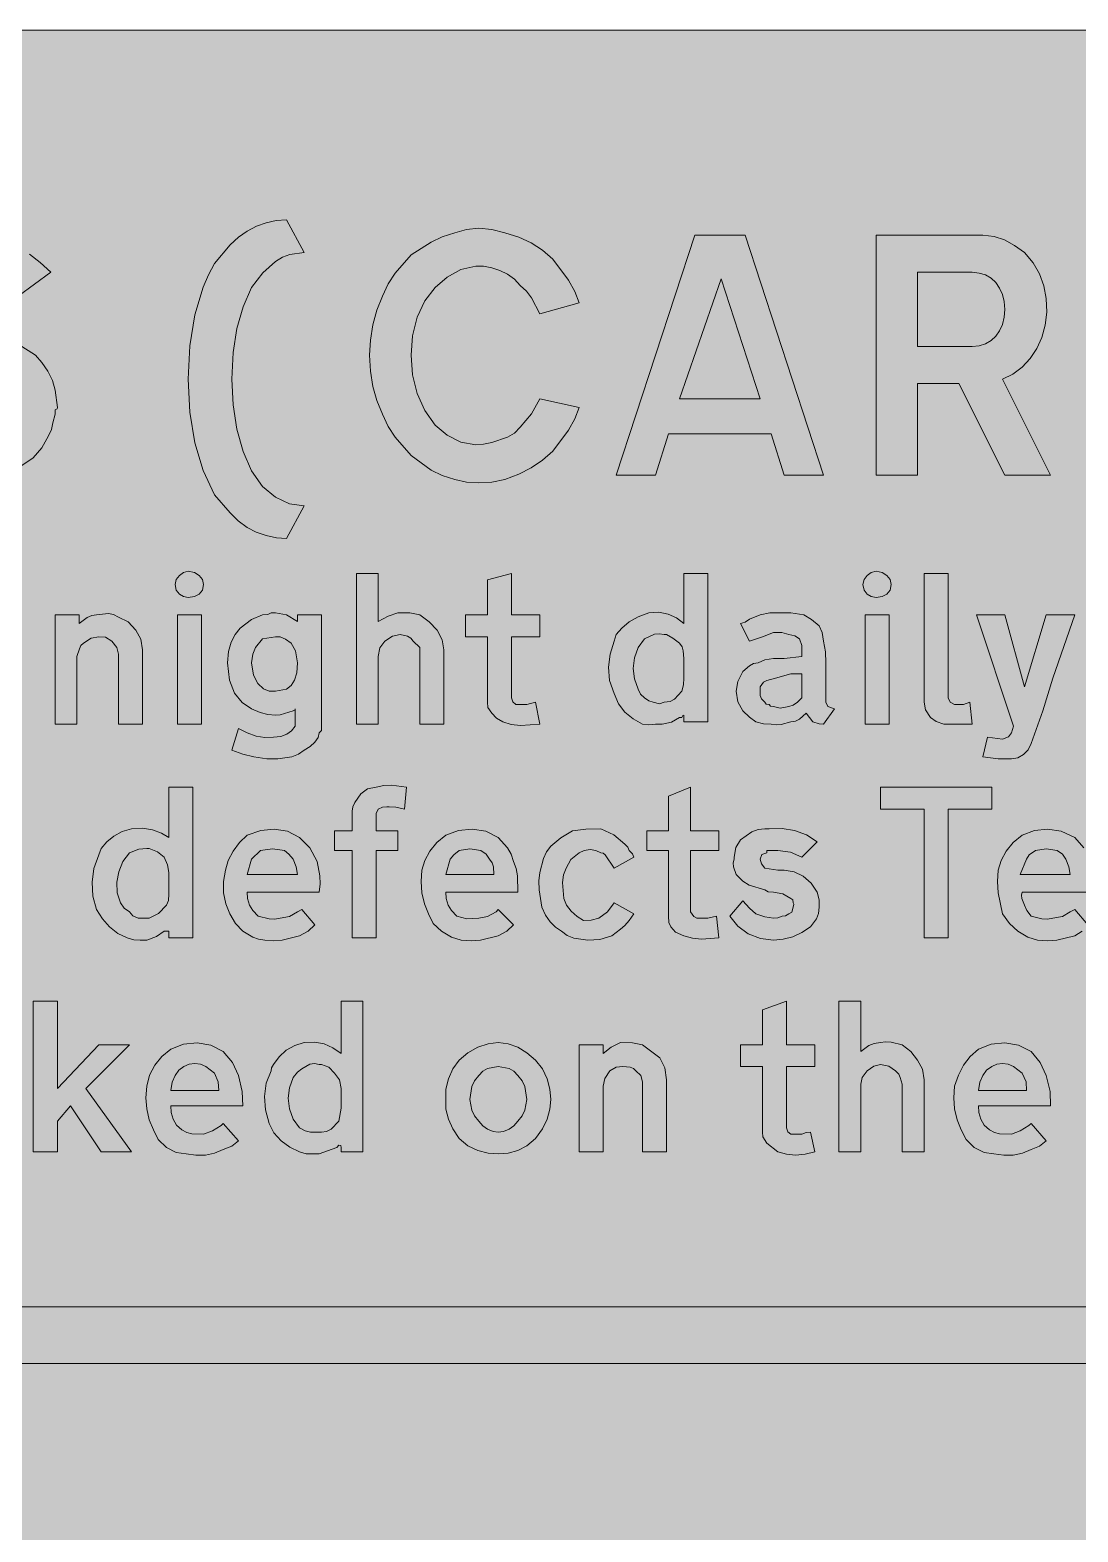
# Model space of a CAD drawing. Header units: metres. Extents: x 10 to 559, y 12 to 260.
# Drawn here: x 255.7 to 342.1, y 136 to 259.9 of the extents above; entities that cross this region are included whole.
import ezdxf

# ---------------------------------------------------------------- set-up
doc = ezdxf.new("R2010")
doc.units = ezdxf.units.M
for name, color, linetype, true_color in [('FILL_FIREBRICK_C36B00', 7, 'Continuous', 0xc36b00), ('FILL_WHITE_FFFFFF', 7, 'Continuous', 0xffffff), ('STROKE_WHITE_FFFFFF', 7, 'Continuous', 0xffffff)]:
    doc.layers.add(name, color=color, linetype=linetype, true_color=true_color)

msp = doc.modelspace()

# ---------------------------------------------------------------- hatches: boundary and pattern name
at = {"layer": 'FILL_FIREBRICK_C36B00', "true_color": 0xc36b00}
h = msp.add_hatch(color=7, dxfattribs=at)
h.dxf.hatch_style = 1
h.paths.add_polyline_path([(553.76, 259.79), (555.08, 259.4), (556.32, 258.78), (557.46, 257.94), (558.3, 256.8), (558.92, 255.55), (559.31, 254.24), (559.44, 252.9), (559.44, 19.08), (559.31, 17.73), (558.9, 16.38), (558.25, 15.14), (557.46, 14.04), (556.29, 13.12), (555.01, 12.51), (553.69, 12.17), (552.42, 12.06), (17.46, 12.06), (16.12, 12.17), (14.81, 12.51), (13.56, 13.12), (12.42, 14.04), (11.48, 15.18), (10.8, 16.42), (10.4, 17.74), (10.26, 19.08), (10.26, 252.9), (10.4, 254.25), (10.8, 255.6), (11.48, 256.77), (12.42, 257.94), (13.52, 258.88), (14.76, 259.56), (16.11, 259.87), (17.46, 259.92), (552.42, 259.92), (553.76, 259.79)])
at = {"layer": 'FILL_WHITE_FFFFFF', "true_color": 0xffffff}
h = msp.add_hatch(color=7, dxfattribs=at)
h.dxf.hatch_style = 1
h.paths.add_polyline_path([(276.84, 217.98), (276, 218.04), (275.15, 218.23), (274.33, 218.51), (273.6, 218.88), (272.85, 219.45), (272.18, 220.09), (270.9, 221.58), (269.95, 223.6), (269.28, 225.88), (268.87, 228.39), (268.74, 231.12), (268.87, 233.88), (269.28, 236.43), (269.95, 238.71), (270.39, 239.73), (270.9, 240.66), (272.18, 242.21), (272.87, 242.83), (273.6, 243.34), (274.36, 243.74), (275.15, 244.03), (275.98, 244.2), (276.84, 244.26), (278.28, 241.56), (277.11, 241.4), (276.51, 241.18), (275.94, 240.84), (274.88, 239.89), (273.96, 238.68), (273.25, 237.09), (272.74, 235.3), (272.44, 233.31), (272.34, 231.12), (272.44, 229), (272.74, 227), (273.25, 225.17), (273.96, 223.56), (274.86, 222.27), (275.92, 221.38), (277.07, 220.85), (278.28, 220.68), (276.84, 217.98)])
h = msp.add_hatch(color=7, dxfattribs=at)
h.dxf.hatch_style = 1
h.paths.add_polyline_path([(253.61, 238.9), (252.34, 239.58), (251.03, 239.98), (249.84, 240.12), (249.2, 240.19), (248.6, 240.12), (248.04, 239.92), (247.5, 239.58), (247.5, 239.4), (247.08, 239.04), (246.69, 238.52), (246.44, 237.91), (246.42, 237.24), (246.52, 236.81), (246.78, 236.36), (247.18, 235.95), (247.68, 235.62), (248.22, 235.37), (248.76, 235.26), (253.26, 234.36), (254.7, 234), (256.14, 233.1), (256.67, 232.5), (257.15, 231.79), (257.53, 231.02), (257.76, 230.22), (257.94, 228.78), (257.92, 228.69), (257.76, 228.6), (257.76, 228.42), (257.76, 228.24), (257.58, 227.52), (257.47, 226.98), (257.22, 226.44), (256.66, 225.47), (255.96, 224.64), (254.76, 223.83), (253.37, 223.27), (251.88, 222.94), (250.38, 222.84), (248.82, 222.97), (247.36, 223.33), (245.98, 223.9), (244.62, 224.64), (243.38, 225.47), (242.28, 226.44), (244.98, 228.78), (245.6, 228.04), (246.23, 227.44), (246.89, 226.97), (247.57, 226.6), (249, 226.12), (250.56, 225.9), (251.76, 225.95), (252.85, 226.15), (253.75, 226.58), (254.09, 226.92), (254.34, 227.34), (254.44, 228.04), (254.43, 228.76), (254.29, 229.44), (253.98, 230.04), (253.45, 230.72), (252.7, 231.19), (251.78, 231.48), (250.74, 231.66), (250.02, 231.66), (246.42, 232.56), (245.61, 232.85), (244.8, 233.28), (244.06, 234.08), (243.49, 235.06), (243.13, 236.14), (243, 237.24), (243.13, 238.45), (243.49, 239.6), (244.06, 240.66), (244.8, 241.56), (245.97, 242.34), (247.27, 242.84), (248.65, 243.1), (250.02, 243.18), (251.98, 243), (252.92, 242.77), (253.84, 242.44), (254.75, 241.99), (255.64, 241.43), (256.52, 240.75), (257.4, 239.94), (254.7, 237.96), (253.61, 238.9)])
h = msp.add_hatch(color=7, dxfattribs=at)
h.dxf.hatch_style = 1
h.paths.add_polyline_path([(297.04, 237.82), (296.61, 238.39), (296.1, 238.86), (295.63, 239.36), (295.06, 239.78), (294.43, 240.1), (293.76, 240.3), (293.09, 240.44), (292.45, 240.45), (291.22, 240.16), (290.09, 239.54), (289.08, 238.68), (288.24, 237.58), (287.62, 236.23), (287.23, 234.71), (287.1, 233.1), (287.23, 231.49), (287.62, 229.95), (288.24, 228.54), (289.08, 227.34), (290.09, 226.51), (291.22, 225.94), (292.45, 225.72), (293.09, 225.76), (293.76, 225.9), (295.06, 226.33), (295.63, 226.68), (296.1, 227.16), (297.04, 228.26), (297.72, 229.5), (300.96, 228.78), (300.6, 227.84), (300.08, 226.91), (298.8, 225.18), (297.95, 224.43), (297.02, 223.81), (295.99, 223.28), (294.84, 222.84), (293.76, 222.64), (292.7, 222.57), (291.68, 222.64), (290.7, 222.84), (289.68, 223.17), (288.76, 223.63), (287.1, 224.82), (285.79, 226.33), (285.23, 227.22), (284.76, 228.24), (284.29, 229.35), (283.95, 230.53), (283.75, 231.78), (283.68, 233.1), (283.75, 234.34), (283.95, 235.6), (284.29, 236.82), (284.76, 237.96), (285.23, 238.98), (285.79, 239.87), (287.1, 241.38), (288.76, 242.41), (289.68, 242.85), (290.7, 243.18), (291.68, 243.48), (292.7, 243.58), (293.76, 243.48), (294.84, 243.18), (295.99, 242.84), (297.02, 242.37), (297.95, 241.76), (298.8, 241.02), (300.08, 239.29), (300.6, 238.36), (300.96, 237.42), (297.72, 236.52), (297.04, 237.82)])
h = msp.add_hatch(color=7, dxfattribs=at)
h.dxf.hatch_style = 1
h.paths.add_polyline_path([(321.12, 223.2), (317.88, 223.2), (316.8, 226.62), (308.34, 226.62), (307.26, 223.2), (304.02, 223.2), (310.5, 243), (314.64, 243), (321.12, 223.2)])
h.paths.add_polyline_path([(309.24, 229.5), (315.9, 229.5), (312.66, 239.4), (309.24, 229.5)], flags=16)
h = msp.add_hatch(color=7, dxfattribs=at)
h.dxf.hatch_style = 1
h.paths.add_polyline_path([(334.26, 243), (335.17, 242.9), (336.04, 242.62), (336.87, 242.16), (337.68, 241.56), (338.39, 240.72), (338.92, 239.81), (339.27, 238.83), (339.48, 237.78), (339.52, 236.65), (339.4, 235.58), (339.12, 234.57), (338.69, 233.64), (338.14, 232.82), (337.48, 232.11), (336.72, 231.54), (335.88, 231.12), (339.84, 223.2), (336.06, 223.2), (332.28, 230.76), (328.86, 230.76), (328.86, 223.2), (325.44, 223.2), (325.44, 243), (334.26, 243)])
h.paths.add_polyline_path([(333.94, 233.88), (334.47, 234.05), (334.93, 234.31), (335.32, 234.68), (335.63, 235.12), (335.87, 235.64), (336.01, 236.23), (336.06, 236.88), (336.01, 237.53), (335.87, 238.12), (335.63, 238.64), (335.32, 239.09), (334.93, 239.45), (334.47, 239.72), (333.94, 239.88), (333.36, 239.94), (328.86, 239.94), (328.86, 233.82), (333.36, 233.82), (333.94, 233.88)], flags=16)
h = msp.add_hatch(color=7, dxfattribs=at)
h.dxf.hatch_style = 1
h.paths.add_polyline_path([(269.9, 213.73), (269.64, 213.39), (269.24, 213.19), (268.74, 213.12), (268.34, 213.19), (268, 213.39), (267.75, 213.73), (267.66, 214.2), (267.75, 214.6), (268, 214.94), (268.34, 215.19), (268.74, 215.28), (269.24, 215.19), (269.64, 214.94), (269.9, 214.6), (270, 214.2), (269.9, 213.73)])
h = msp.add_hatch(color=7, dxfattribs=at)
h.dxf.hatch_style = 1
h.paths.add_polyline_path([(287.82, 208.98), (287.28, 209.52), (287.09, 209.76), (286.81, 209.93), (286.2, 210.06), (285.57, 209.93), (284.94, 209.52), (284.53, 208.96), (284.4, 208.26), (284.4, 202.68), (282.6, 202.68), (282.6, 215.1), (284.4, 215.1), (284.4, 211.14), (285.21, 211.57), (286.02, 211.86), (286.99, 211.84), (287.82, 211.68), (288.61, 211.12), (289.26, 210.42), (289.66, 209.61), (289.8, 208.8), (289.8, 202.68), (287.82, 202.68), (287.82, 208.26), (287.82, 208.98)])
h = msp.add_hatch(color=7, dxfattribs=at)
h.dxf.hatch_style = 1
h.paths.add_polyline_path([(295.49, 204.5), (295.74, 204.3), (296.64, 204.3), (297.36, 204.48), (297.72, 202.68), (296.12, 202.57), (295.37, 202.65), (294.66, 202.86), (294.14, 203.15), (293.76, 203.58), (293.44, 204.03), (293.4, 204.48), (293.4, 209.88), (291.6, 209.88), (291.6, 211.68), (293.4, 211.68), (293.4, 214.56), (295.38, 215.1), (295.38, 211.68), (297.72, 211.68), (297.72, 209.88), (295.38, 209.88), (295.38, 204.84), (295.49, 204.5)])
h = msp.add_hatch(color=7, dxfattribs=at)
h.dxf.hatch_style = 1
h.paths.add_polyline_path([(307.8, 202.68), (307.26, 202.68), (306.72, 202.61), (306.18, 202.68), (305.41, 203.12), (304.74, 203.67), (304.21, 204.35), (303.84, 205.2), (303.46, 206.28), (303.37, 207.36), (303.51, 208.44), (303.84, 209.52), (304.02, 210.06), (304.49, 210.59), (305.1, 211.1), (305.84, 211.53), (306.72, 211.86), (307.52, 211.9), (308.29, 211.75), (309, 211.43), (309.6, 210.96), (309.6, 215.1), (311.58, 215.1), (311.58, 202.86), (309.6, 202.86), (309.6, 203.4), (309.51, 203.38), (309.42, 203.22), (309.24, 203.22), (308.59, 202.82), (307.8, 202.68)])
h.paths.add_polyline_path([(308.83, 204.73), (309.42, 205.38), (309.58, 205.92), (309.6, 206.46), (309.6, 208.08), (309.55, 208.71), (309.45, 209.04), (309.24, 209.34), (308.7, 209.77), (308.16, 210.06), (307.98, 210.06), (307.57, 210.13), (307.17, 210.08), (306.36, 209.7), (305.82, 208.98), (305.52, 208.14), (305.41, 207.27), (305.52, 206.4), (305.82, 205.56), (306.02, 205.13), (306.36, 204.84), (306.72, 204.59), (307.08, 204.48), (307.6, 204.35), (307.98, 204.48), (308.46, 204.54), (308.83, 204.73)], flags=16)
h = msp.add_hatch(color=7, dxfattribs=at)
h.dxf.hatch_style = 1
h.paths.add_polyline_path([(326.6, 213.73), (326.34, 213.39), (325.94, 213.19), (325.44, 213.12), (325.04, 213.19), (324.7, 213.39), (324.45, 213.73), (324.36, 214.2), (324.45, 214.6), (324.7, 214.94), (325.04, 215.19), (325.44, 215.28), (325.94, 215.19), (326.34, 214.94), (326.6, 214.6), (326.7, 214.2), (326.6, 213.73)])
h = msp.add_hatch(color=7, dxfattribs=at)
h.dxf.hatch_style = 1
h.paths.add_polyline_path([(329.4, 215.1), (331.38, 215.1), (331.38, 204.84), (331.56, 204.48), (331.92, 204.3), (332.64, 204.3), (333.18, 204.48), (333.36, 202.68), (332.28, 202.68), (331.02, 202.68), (330.41, 202.88), (329.94, 203.22), (329.53, 203.85), (329.4, 204.48), (329.4, 215.1)])
h = msp.add_hatch(color=7, dxfattribs=at)
h.dxf.hatch_style = 1
h.paths.add_polyline_path([(279.72, 202.14), (279.54, 201.96), (279.44, 201.56), (279.18, 201.17), (278.78, 200.82), (278.28, 200.52), (277.82, 200.18), (277.27, 199.96), (276.12, 199.8), (275.2, 199.82), (274.14, 199.98), (273.24, 200.18), (272.34, 200.52), (272.88, 202.32), (273.58, 201.95), (274.32, 201.69), (275.06, 201.56), (275.76, 201.6), (276.37, 201.66), (276.86, 201.85), (277.25, 202.13), (277.56, 202.5), (277.56, 202.61), (277.56, 202.68), (277.56, 202.86), (277.56, 203.76), (277.56, 203.87), (277.56, 203.94), (277.54, 203.85), (277.38, 203.76), (276.32, 203.45), (275.94, 203.4), (275.29, 203.47), (274.65, 203.63), (273.96, 203.94), (273.19, 204.45), (272.56, 205.22), (272.14, 206.29), (271.98, 207.72), (272.06, 208.65), (272.28, 209.43), (272.61, 210.06), (273.01, 210.58), (273.95, 211.29), (274.86, 211.68), (275.29, 211.7), (275.58, 211.86), (275.94, 211.86), (276.84, 211.68), (277.74, 211.14), (277.74, 211.68), (279.72, 211.68), (279.72, 202.14)])
h.paths.add_polyline_path([(274.27, 208.98), (274.05, 208.43), (273.96, 207.72), (274.11, 206.7), (274.48, 206.01), (274.95, 205.59), (275.4, 205.38), (275.94, 205.38), (276.84, 205.56), (277.21, 205.87), (277.49, 206.3), (277.68, 206.9), (277.74, 207.72), (277.59, 208.72), (277.22, 209.34), (276.75, 209.69), (276.3, 209.88), (275.94, 209.88), (274.86, 209.7), (274.27, 208.98)], flags=16)
h = msp.add_hatch(color=7, dxfattribs=at)
h.dxf.hatch_style = 1
h.paths.add_polyline_path([(315, 211.32), (315.9, 211.68), (316.69, 211.84), (317.34, 211.86), (318.42, 211.84), (319.5, 211.68), (320.13, 211.3), (320.76, 210.78), (321.01, 210.22), (321.12, 209.52), (321.28, 208.62), (321.3, 207.72), (321.3, 204.84), (321.3, 204.48), (321.48, 204.12), (322.02, 203.94), (321.12, 202.68), (320.74, 202.7), (320.22, 202.86), (319.68, 203.58), (319.12, 203.08), (318.79, 202.92), (318.42, 202.86), (317.61, 202.63), (317.2, 202.61), (316.8, 202.68), (316.17, 202.7), (315.54, 202.86), (315, 203.24), (314.46, 203.76), (314.05, 204.5), (313.92, 205.38), (314.05, 206.19), (314.46, 207), (315.02, 207.49), (315.35, 207.66), (315.72, 207.72), (316.28, 207.97), (316.98, 208.08), (317.88, 208.08), (319.32, 208.26), (319.32, 208.8), (319.32, 209.16), (319.14, 209.7), (318.76, 209.95), (318.24, 210.06), (317.68, 210.22), (316.98, 210.24), (316.08, 209.88), (315, 209.52), (314.28, 210.96), (314.64, 211.07), (315, 211.32)])
h.paths.add_polyline_path([(318.24, 204.12), (318.6, 204.23), (318.96, 204.48), (319.32, 204.84), (319.32, 205.2), (319.32, 206.82), (318.42, 206.82), (317.16, 206.46), (316.44, 206.28), (316.17, 206.14), (315.9, 205.74), (315.9, 205.02), (316.01, 204.75), (316.26, 204.48), (316.37, 204.32), (316.62, 204.3), (316.73, 204.14), (316.98, 204.12), (317.54, 203.98), (318.24, 204.12)], flags=16)
h = msp.add_hatch(color=7, dxfattribs=at)
h.dxf.hatch_style = 1
h.paths.add_polyline_path([(260.73, 209.75), (260.1, 209.34), (259.89, 209.15), (259.76, 208.87), (259.56, 208.26), (259.56, 202.68), (257.76, 202.68), (257.76, 211.68), (259.74, 211.68), (259.74, 210.96), (260.39, 211.46), (260.78, 211.62), (261.18, 211.68), (262.15, 211.79), (262.57, 211.71), (262.98, 211.5), (263.77, 211.1), (264.42, 210.42), (264.82, 209.68), (264.96, 208.8), (264.96, 202.68), (262.98, 202.68), (262.98, 208.44), (262.84, 208.98), (262.44, 209.52), (261.9, 209.83), (261.36, 209.88), (260.73, 209.75)])
h = msp.add_hatch(color=7, dxfattribs=at)
h.dxf.hatch_style = 1
h.paths.add_polyline_path([(269.82, 211.68), (269.82, 202.68), (267.84, 202.68), (267.84, 211.68), (269.82, 211.68)])
h = msp.add_hatch(color=7, dxfattribs=at)
h.dxf.hatch_style = 1
h.paths.add_polyline_path([(326.52, 211.68), (326.52, 202.68), (324.54, 202.68), (324.54, 211.68), (326.52, 211.68)])
h = msp.add_hatch(color=7, dxfattribs=at)
h.dxf.hatch_style = 1
h.paths.add_polyline_path([(336.78, 202.5), (333.72, 211.68), (336.06, 211.68), (337.68, 205.74), (339.48, 211.68), (341.82, 211.68), (340.02, 206.46), (339.19, 203.76), (338.22, 201.06), (337.99, 200.56), (337.61, 200.16), (337.13, 199.9), (336.6, 199.8), (335.52, 199.8), (334.26, 199.98), (334.62, 201.6), (335.88, 201.42), (336.37, 201.62), (336.6, 201.96), (336.78, 202.5)])
h = msp.add_hatch(color=7, dxfattribs=at)
h.dxf.hatch_style = 1
h.paths.add_polyline_path([(265.32, 184.86), (264.78, 184.86), (264.24, 184.88), (263.7, 185.04), (262.93, 185.41), (262.24, 185.94), (261.65, 186.61), (261.18, 187.38), (260.88, 188.49), (260.8, 189.63), (260.95, 190.77), (261.36, 191.88), (261.54, 192.42), (262.01, 192.95), (262.6, 193.43), (263.29, 193.81), (264.06, 194.04), (264.97, 194.08), (265.79, 193.95), (266.52, 193.69), (267.12, 193.32), (267.12, 197.46), (269.1, 197.46), (269.1, 185.04), (267.12, 185.04), (267.12, 185.4), (267.12, 185.58), (266.94, 185.58), (266.76, 185.58), (266.11, 185.15), (265.32, 184.86)])
h.paths.add_polyline_path([(265.32, 192.42), (264.67, 192.37), (263.88, 192.06), (263.34, 191.34), (263.01, 190.5), (262.84, 189.63), (262.88, 188.76), (263.16, 187.92), (263.45, 187.49), (263.88, 187.2), (264.17, 186.86), (264.6, 186.66), (265.5, 186.66), (266.29, 187.06), (266.94, 187.74), (267.1, 188.12), (267.12, 188.64), (267.12, 190.44), (267.01, 191.07), (266.76, 191.7), (266.2, 192.13), (265.5, 192.42), (265.39, 192.42), (265.32, 192.42)], flags=16)
h = msp.add_hatch(color=7, dxfattribs=at)
h.dxf.hatch_style = 1
h.paths.add_polyline_path([(282.24, 185.04), (282.24, 192.24), (280.8, 192.24), (280.8, 193.86), (282.24, 193.86), (282.24, 195.48), (282.3, 195.86), (282.46, 196.2), (282.96, 196.92), (283.52, 197.33), (284.22, 197.46), (284.85, 197.62), (285.48, 197.64), (286.74, 197.46), (286.56, 195.66), (285.86, 195.82), (285.3, 195.84), (285.19, 195.84), (285.12, 195.84), (284.76, 195.82), (284.4, 195.66), (284.24, 195.3), (284.22, 194.94), (284.22, 193.86), (286.02, 193.86), (286.02, 192.24), (284.22, 192.24), (284.22, 185.04), (282.24, 185.04)])
h = msp.add_hatch(color=7, dxfattribs=at)
h.dxf.hatch_style = 1
h.paths.add_polyline_path([(310.41, 186.8), (310.68, 186.66), (311.58, 186.66), (312.3, 186.84), (312.48, 185.04), (311.04, 184.93), (310.3, 185.01), (309.6, 185.22), (308.92, 185.51), (308.52, 185.94), (308.36, 186.32), (308.34, 186.84), (308.34, 192.24), (306.54, 192.24), (306.54, 193.86), (308.34, 193.86), (308.34, 196.74), (310.14, 197.46), (310.14, 193.86), (312.48, 193.86), (312.48, 192.24), (310.14, 192.24), (310.14, 187.2), (310.41, 186.8)])
h = msp.add_hatch(color=7, dxfattribs=at)
h.dxf.hatch_style = 1
h.paths.add_polyline_path([(334.98, 195.66), (331.38, 195.66), (331.38, 185.04), (329.4, 185.04), (329.4, 195.66), (325.8, 195.66), (325.8, 197.46), (334.98, 197.46), (334.98, 195.66)])
h = msp.add_hatch(color=7, dxfattribs=at)
h.dxf.hatch_style = 1
h.paths.add_polyline_path([(274.07, 185.09), (273.24, 185.58), (272.63, 186.23), (272.16, 187.02), (271.83, 187.86), (271.64, 188.75), (271.63, 189.68), (271.8, 190.62), (272.03, 191.42), (272.43, 192.2), (272.96, 192.9), (273.6, 193.5), (274.71, 193.9), (275.83, 194.02), (276.92, 193.83), (277.92, 193.32), (278.77, 192.47), (279.36, 191.34), (279.58, 190.15), (279.61, 189.49), (279.54, 188.82), (273.6, 188.82), (273.62, 188.28), (273.78, 187.74), (274.07, 187.29), (274.5, 186.84), (275.4, 186.62), (275.87, 186.59), (276.3, 186.66), (277.09, 186.8), (277.74, 187.2), (278.1, 187.38), (279.18, 186.12), (278.62, 185.6), (277.92, 185.22), (276.48, 184.84), (275.74, 184.79), (275.04, 184.86), (274.53, 184.92), (274.07, 185.09)])
h.paths.add_polyline_path([(277.63, 190.89), (277.38, 191.52), (277.02, 191.95), (276.66, 192.24), (275.67, 192.38), (274.68, 192.24), (273.96, 191.52), (273.6, 190.26), (277.74, 190.26), (277.63, 190.89)], flags=16)
h = msp.add_hatch(color=7, dxfattribs=at)
h.dxf.hatch_style = 1
h.paths.add_polyline_path([(289.62, 185.58), (288.94, 186.23), (288.54, 187.02), (288.2, 187.86), (288, 188.75), (287.93, 189.68), (288, 190.62), (288.23, 191.42), (288.65, 192.2), (289.24, 192.9), (289.98, 193.5), (291.01, 193.9), (292.14, 194.02), (293.27, 193.83), (294.3, 193.32), (295.06, 192.47), (295.36, 191.95), (295.56, 191.34), (295.77, 190.77), (295.87, 190.15), (295.92, 188.82), (289.98, 188.82), (290, 188.28), (290.16, 187.74), (290.45, 187.29), (290.88, 186.84), (291.71, 186.62), (292.68, 186.66), (293.4, 186.8), (294.12, 187.2), (294.3, 187.38), (295.56, 186.12), (295, 185.6), (294.3, 185.22), (292.84, 184.84), (292.05, 184.79), (291.24, 184.86), (290.43, 185.09), (289.62, 185.58)])
h.paths.add_polyline_path([(293.89, 190.89), (293.79, 191.22), (293.58, 191.52), (293.29, 191.95), (292.86, 192.24), (291.96, 192.38), (291.06, 192.24), (290.63, 191.88), (290.34, 191.52), (289.98, 190.26), (293.94, 190.26), (293.89, 190.89)], flags=16)
h = msp.add_hatch(color=7, dxfattribs=at)
h.dxf.hatch_style = 1
h.paths.add_polyline_path([(301.95, 186.5), (302.58, 186.66), (303.3, 187.2), (303.84, 187.92), (305.46, 187.02), (305.1, 186.48), (304.74, 186.05), (304.38, 185.76), (303.66, 185.22), (302.67, 184.9), (301.68, 184.86), (300.53, 185.02), (299.98, 185.24), (299.52, 185.58), (299.01, 185.91), (298.57, 186.37), (298.2, 186.92), (297.9, 187.56), (297.67, 189), (297.65, 189.74), (297.72, 190.44), (298.03, 191.59), (298.28, 192.14), (298.62, 192.6), (299.45, 193.3), (300.42, 193.86), (301.52, 194.02), (302.76, 194.04), (303.82, 193.54), (304.74, 192.78), (304.99, 192.51), (305.1, 192.24), (305.35, 191.97), (305.46, 191.7), (303.84, 190.8), (303.12, 191.88), (302.94, 192.04), (302.76, 192.06), (302.33, 192.26), (301.86, 192.33), (301.39, 192.26), (300.96, 192.06), (300.28, 191.5), (299.88, 190.8), (299.67, 190.23), (299.59, 189.61), (299.7, 188.28), (299.93, 187.75), (300.31, 187.24), (300.79, 186.81), (301.32, 186.48), (301.95, 186.5)])
h = msp.add_hatch(color=7, dxfattribs=at)
h.dxf.hatch_style = 1
h.paths.add_polyline_path([(317.34, 190.62), (317.88, 190.62), (318.68, 190.49), (319.43, 190.12), (320.08, 189.56), (320.58, 188.82), (320.74, 188.19), (320.76, 187.56), (320.7, 187.05), (320.53, 186.61), (320.04, 185.94), (319.33, 185.47), (318.58, 185.13), (317.79, 184.93), (316.98, 184.86), (315.91, 184.99), (314.91, 185.38), (314.04, 186), (313.38, 186.84), (314.46, 188.1), (315, 187.49), (315.54, 187.02), (316.26, 186.77), (316.98, 186.66), (317.34, 186.68), (317.7, 186.84), (317.97, 186.86), (318.24, 187.02), (318.49, 187.15), (318.6, 187.56), (318.67, 187.81), (318.6, 187.92), (318.58, 188.17), (318.42, 188.28), (317.77, 188.68), (316.98, 188.82), (316.55, 188.84), (316.26, 189), (314.98, 189.4), (314.46, 189.71), (314.1, 190.08), (313.92, 190.26), (313.69, 190.89), (313.67, 191.22), (313.74, 191.52), (313.74, 191.7), (313.87, 192.49), (314.28, 193.14), (315.2, 193.79), (315.72, 193.98), (316.26, 194.04), (316.62, 194.04), (317.69, 194.07), (318.73, 193.9), (319.71, 193.53), (320.58, 192.96), (319.32, 191.7), (318.4, 192.1), (317.34, 192.24), (316.44, 192.24), (316.44, 192.06), (316.03, 191.92), (315.9, 191.52), (316.01, 191.16), (316.26, 190.8), (317.34, 190.62)])
h = msp.add_hatch(color=7, dxfattribs=at)
h.dxf.hatch_style = 1
h.paths.add_polyline_path([(337.14, 185.58), (336.44, 186.23), (335.88, 187.02), (335.5, 188.75), (335.45, 189.68), (335.52, 190.62), (335.75, 191.42), (336.17, 192.2), (336.76, 192.9), (337.5, 193.5), (338.5, 193.9), (339.59, 194.02), (340.71, 193.83), (341.82, 193.32), (342.58, 192.47), (342.88, 191.95), (343.08, 191.34), (343.33, 190.15), (343.44, 188.82), (337.5, 188.82), (337.43, 188.55), (337.45, 188.28), (337.68, 187.74), (337.88, 187.29), (338.22, 186.84), (339.12, 186.62), (339.59, 186.59), (340.02, 186.66), (340.81, 186.8), (341.46, 187.2), (341.82, 187.38), (342.9, 186.12), (342.43, 185.6), (341.82, 185.22), (340.36, 184.84), (339.57, 184.79), (338.76, 184.86), (337.95, 185.09), (337.14, 185.58)])
h.paths.add_polyline_path([(341.35, 190.89), (341.1, 191.52), (340.81, 191.95), (340.38, 192.24), (339.48, 192.38), (338.58, 192.24), (338.08, 191.88), (337.86, 191.52), (337.32, 190.26), (341.46, 190.26), (341.35, 190.89)], flags=16)
h = msp.add_hatch(color=7, dxfattribs=at)
h.dxf.hatch_style = 1
h.paths.add_polyline_path([(261.36, 176.22), (263.88, 176.22), (260.28, 172.62), (264.06, 167.4), (261.54, 167.4), (259.02, 171.18), (257.94, 169.92), (257.94, 167.4), (255.96, 167.4), (255.96, 179.82), (257.94, 179.82), (257.94, 172.62), (261.36, 176.22)])
h = msp.add_hatch(color=7, dxfattribs=at)
h.dxf.hatch_style = 1
h.paths.add_polyline_path([(279, 167.22), (278.46, 167.24), (277.92, 167.4), (277.12, 167.77), (276.39, 168.3), (275.79, 168.97), (275.4, 169.74), (275.1, 170.85), (275.02, 171.97), (275.17, 173.06), (275.58, 174.06), (275.6, 174.33), (275.76, 174.6), (276.23, 175.24), (276.82, 175.77), (277.51, 176.17), (278.28, 176.4), (279.16, 176.44), (279.94, 176.29), (280.66, 175.97), (281.34, 175.5), (281.34, 179.82), (283.14, 179.82), (283.14, 167.4), (281.34, 167.4), (281.34, 167.76), (281.32, 167.92), (281.16, 167.94), (280.98, 167.76), (279.54, 167.22), (279, 167.22)])
h.paths.add_polyline_path([(280.51, 169.27), (281.16, 169.92), (281.34, 171), (281.34, 172.62), (281.2, 173.32), (280.8, 173.88), (280.33, 174.37), (279.72, 174.6), (279.54, 174.6), (279.14, 174.67), (278.75, 174.62), (278.1, 174.24), (277.74, 173.95), (277.38, 173.52), (277.08, 172.68), (276.97, 171.81), (277.08, 170.94), (277.38, 170.1), (277.92, 169.38), (278.37, 169.13), (278.82, 169.02), (279.72, 169.02), (280.12, 169.08), (280.51, 169.27)], flags=16)
h = msp.add_hatch(color=7, dxfattribs=at)
h.dxf.hatch_style = 1
h.paths.add_polyline_path([(318.17, 169.04), (318.42, 168.84), (319.32, 168.84), (319.68, 169), (320.04, 169.02), (320.4, 167.4), (319.59, 167.2), (318.8, 167.13), (318.05, 167.2), (317.34, 167.4), (316.44, 168.12), (316.12, 168.64), (316.08, 169.02), (316.08, 174.42), (314.28, 174.42), (314.28, 176.22), (316.08, 176.22), (316.08, 179.1), (318.06, 179.82), (318.06, 176.22), (320.4, 176.22), (320.4, 174.42), (318.06, 174.42), (318.06, 169.38), (318.17, 169.04)])
h = msp.add_hatch(color=7, dxfattribs=at)
h.dxf.hatch_style = 1
h.paths.add_polyline_path([(327.42, 173.52), (327.31, 173.79), (327.06, 174.06), (326.5, 174.46), (325.8, 174.6), (325.26, 174.46), (324.72, 174.06), (324.31, 173.52), (324.18, 172.98), (324.18, 167.4), (322.38, 167.4), (322.38, 179.82), (324.18, 179.82), (324.18, 175.68), (324.85, 176.17), (325.29, 176.34), (325.8, 176.4), (326.23, 176.47), (326.7, 176.44), (327.6, 176.22), (328.3, 175.66), (328.86, 174.96), (329.27, 174.22), (329.4, 173.34), (329.4, 167.4), (327.6, 167.4), (327.6, 172.98), (327.42, 173.52)])
h = msp.add_hatch(color=7, dxfattribs=at)
h.dxf.hatch_style = 1
h.paths.add_polyline_path([(266.94, 167.76), (266.26, 168.41), (265.86, 169.2), (265.52, 170.04), (265.32, 170.93), (265.25, 171.86), (265.32, 172.8), (265.55, 173.71), (265.97, 174.53), (266.56, 175.26), (267.3, 175.86), (268.33, 176.26), (269.46, 176.38), (270.59, 176.19), (271.62, 175.68), (272.38, 174.76), (272.88, 173.7), (273.19, 172.37), (273.24, 171.18), (267.3, 171.18), (267.32, 170.64), (267.48, 170.1), (267.77, 169.58), (268.2, 169.2), (268.61, 168.99), (269.03, 168.88), (270, 168.84), (270.72, 169.13), (271.44, 169.56), (271.62, 169.74), (272.88, 168.3), (272.32, 167.87), (271.62, 167.58), (270.91, 167.27), (270.16, 167.13), (269.37, 167.12), (268.56, 167.22), (267.75, 167.35), (266.94, 167.76)])
h.paths.add_polyline_path([(271.21, 173.16), (270.9, 173.88), (270.18, 174.42), (269.75, 174.62), (269.28, 174.69), (268.81, 174.62), (268.38, 174.42), (267.95, 174.13), (267.66, 173.7), (267.41, 173.14), (267.3, 172.44), (271.26, 172.44), (271.21, 173.16)], flags=16)
h = msp.add_hatch(color=7, dxfattribs=at)
h.dxf.hatch_style = 1
h.paths.add_polyline_path([(290.18, 173.41), (290.56, 174.23), (291.06, 174.96), (291.79, 175.56), (292.61, 176.02), (293.46, 176.3), (294.3, 176.4), (295.11, 176.3), (295.9, 176.02), (296.65, 175.56), (297.36, 174.96), (297.94, 174.23), (298.33, 173.41), (298.55, 172.56), (298.62, 171.72), (298.55, 170.91), (298.33, 170.1), (297.94, 169.29), (297.36, 168.48), (296.65, 167.9), (295.9, 167.51), (295.11, 167.29), (294.3, 167.22), (293.46, 167.29), (292.61, 167.51), (291.79, 167.9), (291.06, 168.48), (290.56, 169.29), (290.18, 170.1), (289.97, 170.91), (289.98, 171.72), (289.97, 172.56), (290.18, 173.41)])
h.paths.add_polyline_path([(293.01, 174.04), (292.68, 173.7), (292.34, 173.26), (292.12, 172.78), (291.96, 171.72), (292.12, 170.82), (292.34, 170.35), (292.68, 169.92), (293.01, 169.55), (293.42, 169.27), (293.87, 169.08), (294.3, 169.02), (294.73, 169.08), (295.18, 169.27), (295.59, 169.55), (295.92, 169.92), (296.26, 170.35), (296.48, 170.82), (296.64, 171.72), (296.48, 172.78), (296.26, 173.26), (295.92, 173.7), (295.59, 174.04), (295.18, 174.26), (294.3, 174.42), (293.42, 174.26), (293.01, 174.04)], flags=16)
h = msp.add_hatch(color=7, dxfattribs=at)
h.dxf.hatch_style = 1
h.paths.add_polyline_path([(304.02, 174.37), (303.48, 174.06), (303.08, 173.43), (302.94, 172.8), (302.94, 167.4), (300.96, 167.4), (300.96, 176.22), (302.94, 176.22), (302.94, 175.5), (303.59, 176.02), (304.38, 176.4), (305.35, 176.38), (306.18, 176.22), (307.62, 175.14), (308.02, 174.31), (308.16, 173.34), (308.16, 167.4), (306.18, 167.4), (306.18, 173.16), (306.04, 173.68), (305.64, 174.06), (305.45, 174.27), (305.17, 174.37), (304.56, 174.42), (304.02, 174.37)])
h = msp.add_hatch(color=7, dxfattribs=at)
h.dxf.hatch_style = 1
h.paths.add_polyline_path([(333.54, 167.76), (332.86, 168.41), (332.46, 169.2), (332.12, 170.04), (331.92, 170.93), (331.85, 171.86), (331.92, 172.8), (332.23, 173.71), (332.64, 174.53), (333.19, 175.26), (333.9, 175.86), (334.93, 176.26), (336.06, 176.38), (337.19, 176.19), (338.22, 175.68), (338.98, 174.76), (339.48, 173.7), (339.79, 172.37), (339.84, 171.18), (333.9, 171.18), (333.92, 170.64), (334.08, 170.1), (334.37, 169.58), (334.8, 169.2), (335.21, 168.99), (335.63, 168.88), (336.6, 168.84), (337.32, 169.13), (338.04, 169.56), (338.22, 169.74), (339.48, 168.3), (338.92, 167.87), (338.22, 167.58), (337.51, 167.27), (336.76, 167.13), (335.97, 167.12), (335.16, 167.22), (334.35, 167.35), (333.54, 167.76)])
h.paths.add_polyline_path([(337.81, 173.16), (337.5, 173.88), (336.78, 174.42), (336.35, 174.62), (335.88, 174.69), (335.41, 174.62), (334.98, 174.42), (334.55, 174.13), (334.26, 173.7), (334.01, 173.14), (333.9, 172.44), (337.86, 172.44), (337.81, 173.16)], flags=16)
h = msp.add_hatch(color=7, dxfattribs=at)
h.dxf.hatch_style = 1
h.paths.add_polyline_path([(506.34, 154.62), (506.34, 149.94), (72.9, 149.94), (77.58, 145.26), (70.56, 145.26), (63.36, 152.28), (70.56, 159.3), (77.58, 159.3), (72.9, 154.62), (506.34, 154.62)])

# ---------------------------------------------------------------- linework, layer by layer
at = {"layer": 'FILL_FIREBRICK_C36B00', "lineweight": 0, "true_color": 0xc36b00}
msp.add_lwpolyline([(552.42, 12.06), (17.46, 12.06), (16.12, 12.17), (14.81, 12.51), (13.56, 13.12), (12.42, 14.04), (11.48, 15.18), (10.8, 16.42), (10.4, 17.74), (10.26, 19.08), (10.26, 252.9), (10.4, 254.25), (10.8, 255.6), (11.48, 256.77), (12.42, 257.94), (13.52, 258.88), (14.76, 259.56), (16.11, 259.87), (17.46, 259.92), (552.42, 259.92)], dxfattribs=at)
at = {"layer": 'FILL_WHITE_FFFFFF', "lineweight": 0, "true_color": 0xffffff}
for points in [[(276.84, 217.98), (276, 218.04), (275.15, 218.23), (274.33, 218.51), (273.6, 218.88), (272.85, 219.45), (272.18, 220.09), (270.9, 221.58), (269.95, 223.6), (269.28, 225.88), (268.87, 228.39), (268.74, 231.12), (268.87, 233.88), (269.28, 236.43), (269.95, 238.71), (270.39, 239.73), (270.9, 240.66), (272.18, 242.21), (272.87, 242.83), (273.6, 243.34), (274.36, 243.74), (275.15, 244.03), (275.98, 244.2), (276.84, 244.26), (278.28, 241.56), (277.11, 241.4), (276.51, 241.18), (275.94, 240.84), (274.88, 239.89), (273.96, 238.68), (273.25, 237.09), (272.74, 235.3), (272.44, 233.31), (272.34, 231.12), (272.44, 229), (272.74, 227), (273.25, 225.17), (273.96, 223.56), (274.86, 222.27), (275.92, 221.38), (277.07, 220.85), (278.28, 220.68)], [(297.04, 237.82), (296.61, 238.39), (296.1, 238.86), (295.63, 239.36), (295.06, 239.78), (294.43, 240.1), (293.76, 240.3), (293.09, 240.44), (292.45, 240.45), (291.22, 240.16), (290.09, 239.54), (289.08, 238.68), (288.24, 237.58), (287.62, 236.23), (287.23, 234.71), (287.1, 233.1), (287.23, 231.49), (287.62, 229.95), (288.24, 228.54), (289.08, 227.34), (290.09, 226.51), (291.22, 225.94), (292.45, 225.72), (293.09, 225.76), (293.76, 225.9), (295.06, 226.33), (295.63, 226.68), (296.1, 227.16), (297.04, 228.26), (297.72, 229.5), (300.96, 228.78), (300.6, 227.84), (300.08, 226.91), (298.8, 225.18), (297.95, 224.43), (297.02, 223.81), (295.99, 223.28), (294.84, 222.84), (293.76, 222.64), (292.7, 222.57), (291.68, 222.64), (290.7, 222.84), (289.68, 223.17), (288.76, 223.63), (287.1, 224.82), (285.79, 226.33), (285.23, 227.22), (284.76, 228.24), (284.29, 229.35), (283.95, 230.53), (283.75, 231.78), (283.68, 233.1), (283.75, 234.34), (283.95, 235.6), (284.29, 236.82), (284.76, 237.96), (285.23, 238.98), (285.79, 239.87), (287.1, 241.38), (288.76, 242.41), (289.68, 242.85), (290.7, 243.18), (291.68, 243.48), (292.7, 243.58), (293.76, 243.48), (294.84, 243.18), (295.99, 242.84), (297.02, 242.37), (297.95, 241.76), (298.8, 241.02), (300.08, 239.29), (300.6, 238.36), (300.96, 237.42), (297.72, 236.52)], [(321.12, 223.2), (317.88, 223.2), (316.8, 226.62), (308.34, 226.62), (307.26, 223.2), (304.02, 223.2), (310.5, 243), (314.64, 243)], [(334.26, 243), (335.17, 242.9), (336.04, 242.62), (336.87, 242.16), (337.68, 241.56), (338.39, 240.72), (338.92, 239.81), (339.27, 238.83), (339.48, 237.78), (339.52, 236.65), (339.4, 235.58), (339.12, 234.57), (338.69, 233.64), (338.14, 232.82), (337.48, 232.11), (336.72, 231.54), (335.88, 231.12), (339.84, 223.2), (336.06, 223.2), (332.28, 230.76), (328.86, 230.76), (328.86, 223.2), (325.44, 223.2), (325.44, 243)], [(309.24, 229.5), (315.9, 229.5), (312.66, 239.4)], [(333.94, 233.88), (334.47, 234.05), (334.93, 234.31), (335.32, 234.68), (335.63, 235.12), (335.87, 235.64), (336.01, 236.23), (336.06, 236.88), (336.01, 237.53), (335.87, 238.12), (335.63, 238.64), (335.32, 239.09), (334.93, 239.45), (334.47, 239.72), (333.94, 239.88), (333.36, 239.94), (328.86, 239.94), (328.86, 233.82), (333.36, 233.82)], [(269.9, 213.73), (269.64, 213.39), (269.24, 213.19), (268.74, 213.12), (268.34, 213.19), (268, 213.39), (267.75, 213.73), (267.66, 214.2), (267.75, 214.6), (268, 214.94), (268.34, 215.19), (268.74, 215.28), (269.24, 215.19), (269.64, 214.94), (269.9, 214.6), (270, 214.2)], [(287.82, 208.98), (287.28, 209.52), (287.09, 209.76), (286.81, 209.93), (286.2, 210.06), (285.57, 209.93), (284.94, 209.52), (284.53, 208.96), (284.4, 208.26), (284.4, 202.68), (282.6, 202.68), (282.6, 215.1), (284.4, 215.1), (284.4, 211.14), (285.21, 211.57), (286.02, 211.86), (286.99, 211.84), (287.82, 211.68), (288.61, 211.12), (289.26, 210.42), (289.66, 209.61), (289.8, 208.8), (289.8, 202.68), (287.82, 202.68), (287.82, 208.26)], [(295.49, 204.5), (295.74, 204.3), (296.64, 204.3), (297.36, 204.48), (297.72, 202.68), (296.12, 202.57), (295.37, 202.65), (294.66, 202.86), (294.14, 203.15), (293.76, 203.58), (293.44, 204.03), (293.4, 204.48), (293.4, 209.88), (291.6, 209.88), (291.6, 211.68), (293.4, 211.68), (293.4, 214.56), (295.38, 215.1), (295.38, 211.68), (297.72, 211.68), (297.72, 209.88), (295.38, 209.88), (295.38, 204.84)], [(307.8, 202.68), (307.26, 202.68), (306.72, 202.61), (306.18, 202.68), (305.41, 203.12), (304.74, 203.67), (304.21, 204.35), (303.84, 205.2), (303.46, 206.28), (303.37, 207.36), (303.51, 208.44), (303.84, 209.52), (304.02, 210.06), (304.49, 210.59), (305.1, 211.1), (305.84, 211.53), (306.72, 211.86), (307.52, 211.9), (308.29, 211.75), (309, 211.43), (309.6, 210.96), (309.6, 215.1), (311.58, 215.1), (311.58, 202.86), (309.6, 202.86), (309.6, 203.4), (309.51, 203.38), (309.42, 203.22), (309.24, 203.22), (308.59, 202.82)], [(326.6, 213.73), (326.34, 213.39), (325.94, 213.19), (325.44, 213.12), (325.04, 213.19), (324.7, 213.39), (324.45, 213.73), (324.36, 214.2), (324.45, 214.6), (324.7, 214.94), (325.04, 215.19), (325.44, 215.28), (325.94, 215.19), (326.34, 214.94), (326.6, 214.6), (326.7, 214.2)], [(329.4, 215.1), (331.38, 215.1), (331.38, 204.84), (331.56, 204.48), (331.92, 204.3), (332.64, 204.3), (333.18, 204.48), (333.36, 202.68), (332.28, 202.68), (331.02, 202.68), (330.41, 202.88), (329.94, 203.22), (329.53, 203.85), (329.4, 204.48)], [(279.72, 202.14), (279.54, 201.96), (279.44, 201.56), (279.18, 201.17), (278.78, 200.82), (278.28, 200.52), (277.82, 200.18), (277.27, 199.96), (276.12, 199.8), (275.2, 199.82), (274.14, 199.98), (273.24, 200.18), (272.34, 200.52), (272.88, 202.32), (273.58, 201.95), (274.32, 201.69), (275.06, 201.56), (275.76, 201.6), (276.37, 201.66), (276.86, 201.85), (277.25, 202.13), (277.56, 202.5), (277.56, 202.61), (277.56, 202.68), (277.56, 202.86), (277.56, 203.76), (277.56, 203.87), (277.56, 203.94), (277.54, 203.85), (277.38, 203.76), (276.32, 203.45), (275.94, 203.4), (275.29, 203.47), (274.65, 203.63), (273.96, 203.94), (273.19, 204.45), (272.56, 205.22), (272.14, 206.29), (271.98, 207.72), (272.06, 208.65), (272.28, 209.43), (272.61, 210.06), (273.01, 210.58), (273.95, 211.29), (274.86, 211.68), (275.29, 211.7), (275.58, 211.86), (275.94, 211.86), (276.84, 211.68), (277.74, 211.14), (277.74, 211.68), (279.72, 211.68)], [(315, 211.32), (315.9, 211.68), (316.69, 211.84), (317.34, 211.86), (318.42, 211.84), (319.5, 211.68), (320.13, 211.3), (320.76, 210.78), (321.01, 210.22), (321.12, 209.52), (321.28, 208.62), (321.3, 207.72), (321.3, 204.84), (321.3, 204.48), (321.48, 204.12), (322.02, 203.94), (321.12, 202.68), (320.74, 202.7), (320.22, 202.86), (319.68, 203.58), (319.12, 203.08), (318.79, 202.92), (318.42, 202.86), (317.61, 202.63), (317.2, 202.61), (316.8, 202.68), (316.17, 202.7), (315.54, 202.86), (315, 203.24), (314.46, 203.76), (314.05, 204.5), (313.92, 205.38), (314.05, 206.19), (314.46, 207), (315.02, 207.49), (315.35, 207.66), (315.72, 207.72), (316.28, 207.97), (316.98, 208.08), (317.88, 208.08), (319.32, 208.26), (319.32, 208.8), (319.32, 209.16), (319.14, 209.7), (318.76, 209.95), (318.24, 210.06), (317.68, 210.22), (316.98, 210.24), (316.08, 209.88), (315, 209.52), (314.28, 210.96), (314.64, 211.07)], [(260.73, 209.75), (260.1, 209.34), (259.89, 209.15), (259.76, 208.87), (259.56, 208.26), (259.56, 202.68), (257.76, 202.68), (257.76, 211.68), (259.74, 211.68), (259.74, 210.96), (260.39, 211.46), (260.78, 211.62), (261.18, 211.68), (262.15, 211.79), (262.57, 211.71), (262.98, 211.5), (263.77, 211.1), (264.42, 210.42), (264.82, 209.68), (264.96, 208.8), (264.96, 202.68), (262.98, 202.68), (262.98, 208.44), (262.84, 208.98), (262.44, 209.52), (261.9, 209.83), (261.36, 209.88)], [(269.82, 211.68), (269.82, 202.68), (267.84, 202.68), (267.84, 211.68)], [(326.52, 211.68), (326.52, 202.68), (324.54, 202.68), (324.54, 211.68)], [(336.78, 202.5), (333.72, 211.68), (336.06, 211.68), (337.68, 205.74), (339.48, 211.68), (341.82, 211.68), (340.02, 206.46), (339.19, 203.76), (338.22, 201.06), (337.99, 200.56), (337.61, 200.16), (337.13, 199.9), (336.6, 199.8), (335.52, 199.8), (334.26, 199.98), (334.62, 201.6), (335.88, 201.42), (336.37, 201.62), (336.6, 201.96)], [(274.27, 208.98), (274.05, 208.43), (273.96, 207.72), (274.11, 206.7), (274.48, 206.01), (274.95, 205.59), (275.4, 205.38), (275.94, 205.38), (276.84, 205.56), (277.21, 205.87), (277.49, 206.3), (277.68, 206.9), (277.74, 207.72), (277.59, 208.72), (277.22, 209.34), (276.75, 209.69), (276.3, 209.88), (275.94, 209.88), (274.86, 209.7)], [(308.83, 204.73), (309.42, 205.38), (309.58, 205.92), (309.6, 206.46), (309.6, 208.08), (309.55, 208.71), (309.45, 209.04), (309.24, 209.34), (308.7, 209.77), (308.16, 210.06), (307.98, 210.06), (307.57, 210.13), (307.17, 210.08), (306.36, 209.7), (305.82, 208.98), (305.52, 208.14), (305.41, 207.27), (305.52, 206.4), (305.82, 205.56), (306.02, 205.13), (306.36, 204.84), (306.72, 204.59), (307.08, 204.48), (307.6, 204.35), (307.98, 204.48), (308.46, 204.54)], [(318.24, 204.12), (318.6, 204.23), (318.96, 204.48), (319.32, 204.84), (319.32, 205.2), (319.32, 206.82), (318.42, 206.82), (317.16, 206.46), (316.44, 206.28), (316.17, 206.14), (315.9, 205.74), (315.9, 205.02), (316.01, 204.75), (316.26, 204.48), (316.37, 204.32), (316.62, 204.3), (316.73, 204.14), (316.98, 204.12), (317.54, 203.98)], [(265.32, 184.86), (264.78, 184.86), (264.24, 184.88), (263.7, 185.04), (262.93, 185.41), (262.24, 185.94), (261.65, 186.61), (261.18, 187.38), (260.88, 188.49), (260.8, 189.63), (260.95, 190.77), (261.36, 191.88), (261.54, 192.42), (262.01, 192.95), (262.6, 193.43), (263.29, 193.81), (264.06, 194.04), (264.97, 194.08), (265.79, 193.95), (266.52, 193.69), (267.12, 193.32), (267.12, 197.46), (269.1, 197.46), (269.1, 185.04), (267.12, 185.04), (267.12, 185.4), (267.12, 185.58), (266.94, 185.58), (266.76, 185.58), (266.11, 185.15)], [(282.24, 185.04), (282.24, 192.24), (280.8, 192.24), (280.8, 193.86), (282.24, 193.86), (282.24, 195.48), (282.3, 195.86), (282.46, 196.2), (282.96, 196.92), (283.52, 197.33), (284.22, 197.46), (284.85, 197.62), (285.48, 197.64), (286.74, 197.46), (286.56, 195.66), (285.86, 195.82), (285.3, 195.84), (285.19, 195.84), (285.12, 195.84), (284.76, 195.82), (284.4, 195.66), (284.24, 195.3), (284.22, 194.94), (284.22, 193.86), (286.02, 193.86), (286.02, 192.24), (284.22, 192.24), (284.22, 185.04)], [(310.41, 186.8), (310.68, 186.66), (311.58, 186.66), (312.3, 186.84), (312.48, 185.04), (311.04, 184.93), (310.3, 185.01), (309.6, 185.22), (308.92, 185.51), (308.52, 185.94), (308.36, 186.32), (308.34, 186.84), (308.34, 192.24), (306.54, 192.24), (306.54, 193.86), (308.34, 193.86), (308.34, 196.74), (310.14, 197.46), (310.14, 193.86), (312.48, 193.86), (312.48, 192.24), (310.14, 192.24), (310.14, 187.2)], [(334.98, 195.66), (331.38, 195.66), (331.38, 185.04), (329.4, 185.04), (329.4, 195.66), (325.8, 195.66), (325.8, 197.46), (334.98, 197.46)], [(274.07, 185.09), (273.24, 185.58), (272.63, 186.23), (272.16, 187.02), (271.83, 187.86), (271.64, 188.75), (271.63, 189.68), (271.8, 190.62), (272.03, 191.42), (272.43, 192.2), (272.96, 192.9), (273.6, 193.5), (274.71, 193.9), (275.83, 194.02), (276.92, 193.83), (277.92, 193.32), (278.77, 192.47), (279.36, 191.34), (279.58, 190.15), (279.61, 189.49), (279.54, 188.82), (273.6, 188.82), (273.62, 188.28), (273.78, 187.74), (274.07, 187.29), (274.5, 186.84), (275.4, 186.62), (275.87, 186.59), (276.3, 186.66), (277.09, 186.8), (277.74, 187.2), (278.1, 187.38), (279.18, 186.12), (278.62, 185.6), (277.92, 185.22), (276.48, 184.84), (275.74, 184.79), (275.04, 184.86), (274.53, 184.92)], [(289.62, 185.58), (288.94, 186.23), (288.54, 187.02), (288.2, 187.86), (288, 188.75), (287.93, 189.68), (288, 190.62), (288.23, 191.42), (288.65, 192.2), (289.24, 192.9), (289.98, 193.5), (291.01, 193.9), (292.14, 194.02), (293.27, 193.83), (294.3, 193.32), (295.06, 192.47), (295.36, 191.95), (295.56, 191.34), (295.77, 190.77), (295.87, 190.15), (295.92, 188.82), (289.98, 188.82), (290, 188.28), (290.16, 187.74), (290.45, 187.29), (290.88, 186.84), (291.71, 186.62), (292.68, 186.66), (293.4, 186.8), (294.12, 187.2), (294.3, 187.38), (295.56, 186.12), (295, 185.6), (294.3, 185.22), (292.84, 184.84), (292.05, 184.79), (291.24, 184.86), (290.43, 185.09)], [(301.95, 186.5), (302.58, 186.66), (303.3, 187.2), (303.84, 187.92), (305.46, 187.02), (305.1, 186.48), (304.74, 186.05), (304.38, 185.76), (303.66, 185.22), (302.67, 184.9), (301.68, 184.86), (300.53, 185.02), (299.98, 185.24), (299.52, 185.58), (299.01, 185.91), (298.57, 186.37), (298.2, 186.92), (297.9, 187.56), (297.67, 189), (297.65, 189.74), (297.72, 190.44), (298.03, 191.59), (298.28, 192.14), (298.62, 192.6), (299.45, 193.3), (300.42, 193.86), (301.52, 194.02), (302.76, 194.04), (303.82, 193.54), (304.74, 192.78), (304.99, 192.51), (305.1, 192.24), (305.35, 191.97), (305.46, 191.7), (303.84, 190.8), (303.12, 191.88), (302.94, 192.04), (302.76, 192.06), (302.33, 192.26), (301.86, 192.33), (301.39, 192.26), (300.96, 192.06), (300.28, 191.5), (299.88, 190.8), (299.67, 190.23), (299.59, 189.61), (299.7, 188.28), (299.93, 187.75), (300.31, 187.24), (300.79, 186.81), (301.32, 186.48)], [(317.34, 190.62), (317.88, 190.62), (318.68, 190.49), (319.43, 190.12), (320.08, 189.56), (320.58, 188.82), (320.74, 188.19), (320.76, 187.56), (320.7, 187.05), (320.53, 186.61), (320.04, 185.94), (319.33, 185.47), (318.58, 185.13), (317.79, 184.93), (316.98, 184.86), (315.91, 184.99), (314.91, 185.38), (314.04, 186), (313.38, 186.84), (314.46, 188.1), (315, 187.49), (315.54, 187.02), (316.26, 186.77), (316.98, 186.66), (317.34, 186.68), (317.7, 186.84), (317.97, 186.86), (318.24, 187.02), (318.49, 187.15), (318.6, 187.56), (318.67, 187.81), (318.6, 187.92), (318.58, 188.17), (318.42, 188.28), (317.77, 188.68), (316.98, 188.82), (316.55, 188.84), (316.26, 189), (314.98, 189.4), (314.46, 189.71), (314.1, 190.08), (313.92, 190.26), (313.69, 190.89), (313.67, 191.22), (313.74, 191.52), (313.74, 191.7), (313.87, 192.49), (314.28, 193.14), (315.2, 193.79), (315.72, 193.98), (316.26, 194.04), (316.62, 194.04), (317.69, 194.07), (318.73, 193.9), (319.71, 193.53), (320.58, 192.96), (319.32, 191.7), (318.4, 192.1), (317.34, 192.24), (316.44, 192.24), (316.44, 192.06), (316.03, 191.92), (315.9, 191.52), (316.01, 191.16), (316.26, 190.8)], [(265.32, 192.42), (264.67, 192.37), (263.88, 192.06), (263.34, 191.34), (263.01, 190.5), (262.84, 189.63), (262.88, 188.76), (263.16, 187.92), (263.45, 187.49), (263.88, 187.2), (264.17, 186.86), (264.6, 186.66), (265.5, 186.66), (266.29, 187.06), (266.94, 187.74), (267.1, 188.12), (267.12, 188.64), (267.12, 190.44), (267.01, 191.07), (266.76, 191.7), (266.2, 192.13), (265.5, 192.42), (265.39, 192.42)], [(277.63, 190.89), (277.38, 191.52), (277.02, 191.95), (276.66, 192.24), (275.67, 192.38), (274.68, 192.24), (273.96, 191.52), (273.6, 190.26), (277.74, 190.26)], [(293.89, 190.89), (293.79, 191.22), (293.58, 191.52), (293.29, 191.95), (292.86, 192.24), (291.96, 192.38), (291.06, 192.24), (290.63, 191.88), (290.34, 191.52), (289.98, 190.26), (293.94, 190.26)], [(341.35, 190.89), (341.1, 191.52), (340.81, 191.95), (340.38, 192.24), (339.48, 192.38), (338.58, 192.24), (338.08, 191.88), (337.86, 191.52), (337.32, 190.26), (341.46, 190.26)], [(261.36, 176.22), (263.88, 176.22), (260.28, 172.62), (264.06, 167.4), (261.54, 167.4), (259.02, 171.18), (257.94, 169.92), (257.94, 167.4), (255.96, 167.4), (255.96, 179.82), (257.94, 179.82), (257.94, 172.62)], [(279, 167.22), (278.46, 167.24), (277.92, 167.4), (277.12, 167.77), (276.39, 168.3), (275.79, 168.97), (275.4, 169.74), (275.1, 170.85), (275.02, 171.97), (275.17, 173.06), (275.58, 174.06), (275.6, 174.33), (275.76, 174.6), (276.23, 175.24), (276.82, 175.77), (277.51, 176.17), (278.28, 176.4), (279.16, 176.44), (279.94, 176.29), (280.66, 175.97), (281.34, 175.5), (281.34, 179.82), (283.14, 179.82), (283.14, 167.4), (281.34, 167.4), (281.34, 167.76), (281.32, 167.92), (281.16, 167.94), (280.98, 167.76), (279.54, 167.22)], [(318.17, 169.04), (318.42, 168.84), (319.32, 168.84), (319.68, 169), (320.04, 169.02), (320.4, 167.4), (319.59, 167.2), (318.8, 167.13), (318.05, 167.2), (317.34, 167.4), (316.44, 168.12), (316.12, 168.64), (316.08, 169.02), (316.08, 174.42), (314.28, 174.42), (314.28, 176.22), (316.08, 176.22), (316.08, 179.1), (318.06, 179.82), (318.06, 176.22), (320.4, 176.22), (320.4, 174.42), (318.06, 174.42), (318.06, 169.38)], [(327.42, 173.52), (327.31, 173.79), (327.06, 174.06), (326.5, 174.46), (325.8, 174.6), (325.26, 174.46), (324.72, 174.06), (324.31, 173.52), (324.18, 172.98), (324.18, 167.4), (322.38, 167.4), (322.38, 179.82), (324.18, 179.82), (324.18, 175.68), (324.85, 176.17), (325.29, 176.34), (325.8, 176.4), (326.23, 176.47), (326.7, 176.44), (327.6, 176.22), (328.3, 175.66), (328.86, 174.96), (329.27, 174.22), (329.4, 173.34), (329.4, 167.4), (327.6, 167.4), (327.6, 172.98)], [(266.94, 167.76), (266.26, 168.41), (265.86, 169.2), (265.52, 170.04), (265.32, 170.93), (265.25, 171.86), (265.32, 172.8), (265.55, 173.71), (265.97, 174.53), (266.56, 175.26), (267.3, 175.86), (268.33, 176.26), (269.46, 176.38), (270.59, 176.19), (271.62, 175.68), (272.38, 174.76), (272.88, 173.7), (273.19, 172.37), (273.24, 171.18), (267.3, 171.18), (267.32, 170.64), (267.48, 170.1), (267.77, 169.58), (268.2, 169.2), (268.61, 168.99), (269.03, 168.88), (270, 168.84), (270.72, 169.13), (271.44, 169.56), (271.62, 169.74), (272.88, 168.3), (272.32, 167.87), (271.62, 167.58), (270.91, 167.27), (270.16, 167.13), (269.37, 167.12), (268.56, 167.22), (267.75, 167.35)], [(290.18, 173.41), (290.56, 174.23), (291.06, 174.96), (291.79, 175.56), (292.61, 176.02), (293.46, 176.3), (294.3, 176.4), (295.11, 176.3), (295.9, 176.02), (296.65, 175.56), (297.36, 174.96), (297.94, 174.23), (298.33, 173.41), (298.55, 172.56), (298.62, 171.72), (298.55, 170.91), (298.33, 170.1), (297.94, 169.29), (297.36, 168.48), (296.65, 167.9), (295.9, 167.51), (295.11, 167.29), (294.3, 167.22), (293.46, 167.29), (292.61, 167.51), (291.79, 167.9), (291.06, 168.48), (290.56, 169.29), (290.18, 170.1), (289.97, 170.91), (289.98, 171.72), (289.97, 172.56)], [(304.02, 174.37), (303.48, 174.06), (303.08, 173.43), (302.94, 172.8), (302.94, 167.4), (300.96, 167.4), (300.96, 176.22), (302.94, 176.22), (302.94, 175.5), (303.59, 176.02), (304.38, 176.4), (305.35, 176.38), (306.18, 176.22), (307.62, 175.14), (308.02, 174.31), (308.16, 173.34), (308.16, 167.4), (306.18, 167.4), (306.18, 173.16), (306.04, 173.68), (305.64, 174.06), (305.45, 174.27), (305.17, 174.37), (304.56, 174.42)], [(333.54, 167.76), (332.86, 168.41), (332.46, 169.2), (332.12, 170.04), (331.92, 170.93), (331.85, 171.86), (331.92, 172.8), (332.23, 173.71), (332.64, 174.53), (333.19, 175.26), (333.9, 175.86), (334.93, 176.26), (336.06, 176.38), (337.19, 176.19), (338.22, 175.68), (338.98, 174.76), (339.48, 173.7), (339.79, 172.37), (339.84, 171.18), (333.9, 171.18), (333.92, 170.64), (334.08, 170.1), (334.37, 169.58), (334.8, 169.2), (335.21, 168.99), (335.63, 168.88), (336.6, 168.84), (337.32, 169.13), (338.04, 169.56), (338.22, 169.74), (339.48, 168.3), (338.92, 167.87), (338.22, 167.58), (337.51, 167.27), (336.76, 167.13), (335.97, 167.12), (335.16, 167.22), (334.35, 167.35)], [(271.21, 173.16), (270.9, 173.88), (270.18, 174.42), (269.75, 174.62), (269.28, 174.69), (268.81, 174.62), (268.38, 174.42), (267.95, 174.13), (267.66, 173.7), (267.41, 173.14), (267.3, 172.44), (271.26, 172.44)], [(337.81, 173.16), (337.5, 173.88), (336.78, 174.42), (336.35, 174.62), (335.88, 174.69), (335.41, 174.62), (334.98, 174.42), (334.55, 174.13), (334.26, 173.7), (334.01, 173.14), (333.9, 172.44), (337.86, 172.44)], [(280.51, 169.27), (281.16, 169.92), (281.34, 171), (281.34, 172.62), (281.2, 173.32), (280.8, 173.88), (280.33, 174.37), (279.72, 174.6), (279.54, 174.6), (279.14, 174.67), (278.75, 174.62), (278.1, 174.24), (277.74, 173.95), (277.38, 173.52), (277.08, 172.68), (276.97, 171.81), (277.08, 170.94), (277.38, 170.1), (277.92, 169.38), (278.37, 169.13), (278.82, 169.02), (279.72, 169.02), (280.12, 169.08)], [(293.01, 174.04), (292.68, 173.7), (292.34, 173.26), (292.12, 172.78), (291.96, 171.72), (292.12, 170.82), (292.34, 170.35), (292.68, 169.92), (293.01, 169.55), (293.42, 169.27), (293.87, 169.08), (294.3, 169.02), (294.73, 169.08), (295.18, 169.27), (295.59, 169.55), (295.92, 169.92), (296.26, 170.35), (296.48, 170.82), (296.64, 171.72), (296.48, 172.78), (296.26, 173.26), (295.92, 173.7), (295.59, 174.04), (295.18, 174.26), (294.3, 174.42), (293.42, 174.26)], [(506.34, 154.62), (506.34, 149.94), (72.9, 149.94), (77.58, 145.26), (70.56, 145.26), (63.36, 152.28), (70.56, 159.3), (77.58, 159.3), (72.9, 154.62)]]:
    msp.add_lwpolyline(points, close=True, dxfattribs=at)
for points in [[(255.64, 241.43), (256.52, 240.75), (257.4, 239.94), (254.7, 237.96)], [(254.7, 234), (256.14, 233.1), (256.67, 232.5), (257.15, 231.79), (257.53, 231.02), (257.76, 230.22), (257.94, 228.78), (257.92, 228.69), (257.76, 228.6), (257.76, 228.42), (257.76, 228.24), (257.58, 227.52), (257.47, 226.98), (257.22, 226.44), (256.66, 225.47), (255.96, 224.64), (254.76, 223.83)], [(342.43, 185.6), (341.82, 185.22), (340.36, 184.84), (339.57, 184.79), (338.76, 184.86), (337.95, 185.09), (337.14, 185.58), (336.44, 186.23), (335.88, 187.02), (335.5, 188.75), (335.45, 189.68), (335.52, 190.62), (335.75, 191.42), (336.17, 192.2), (336.76, 192.9), (337.5, 193.5), (338.5, 193.9), (339.59, 194.02), (340.71, 193.83), (341.82, 193.32), (342.58, 192.47)], [(343.44, 188.82), (337.5, 188.82), (337.43, 188.55), (337.45, 188.28), (337.68, 187.74), (337.88, 187.29), (338.22, 186.84), (339.12, 186.62), (339.59, 186.59), (340.02, 186.66), (340.81, 186.8), (341.46, 187.2), (341.82, 187.38), (342.9, 186.12)]]:
    msp.add_lwpolyline(points, dxfattribs=at)
at = {"layer": 'STROKE_WHITE_FFFFFF', "lineweight": 0, "true_color": 0xffffff}
msp.add_lwpolyline([(325.44, 223.2), (325.44, 243)], dxfattribs=at)

doc.saveas('drawing.dxf')
